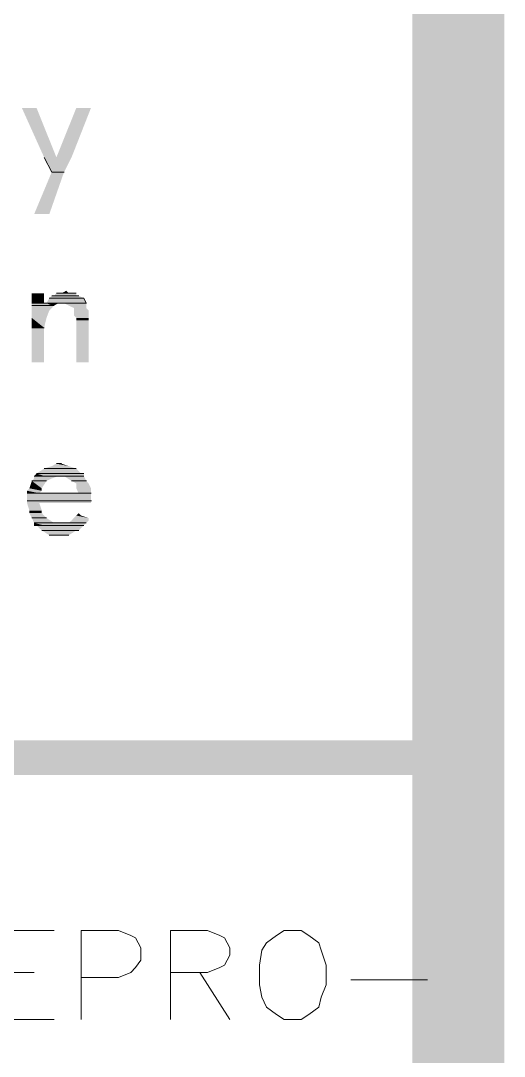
# Model space of a CAD drawing. Header units: inches. Extents: x 0.9 to 46, y 0.8 to 32.4.
# Drawn here: x 45.722 to 46.048, y 23.701 to 24.4 of the extents above; entities that cross this region are included whole.
import ezdxf

# ---------------------------------------------------------------- set-up
doc = ezdxf.new("R2010")
doc.units = ezdxf.units.IN
doc.header["$MEASUREMENT"] = 0
doc.layers.add('PDF_Geometry', color=7, linetype='Continuous')
doc.layers.add('PDF_Solid Fills', color=7, linetype='Continuous')

msp = doc.modelspace()

# ---------------------------------------------------------------- linework, layer by layer
at = {"layer": 'PDF_Geometry', "lineweight": 20}
for points in [[(45.73747, 24.30787), (45.74257, 24.29788), (45.74257, 24.29788)], [(45.74257, 24.29788), (45.75091, 24.29788)], [(45.74257, 24.29788), (45.75091, 24.29788)], [(45.74927, 24.21624), (45.74576, 24.21624), (45.75916, 24.21624)], [(45.74927, 24.21624), (45.75916, 24.21624)], [(45.72917, 24.20957), (45.73918, 24.20957)], [(45.72917, 24.20957), (45.73906, 24.20957)], [(45.72917, 24.20957), (45.73918, 24.20957)], [(45.72917, 24.20957), (45.73918, 24.20957)], [(45.73906, 24.20957), (45.73747, 24.20957), (45.74927, 24.20957)], [(45.73747, 24.20957), (45.74913, 24.20957)], [(45.73747, 24.20957), (45.74913, 24.20957)], [(45.73747, 24.20957), (45.74736, 24.20957)], [(45.73747, 24.20957), (45.74927, 24.20957), (45.74736, 24.20957)], [(45.73906, 24.20957), (45.75087, 24.20957), (45.74927, 24.20957)], [(45.73906, 24.20957), (45.74739, 24.20957)], [(45.73906, 24.20957), (45.74739, 24.20957)], [(45.74097, 24.21289), (45.7643, 24.21289)], [(45.74097, 24.21289), (45.7643, 24.21289)], [(45.74097, 24.21289), (45.7643, 24.21289)], [(45.74097, 24.21289), (45.7643, 24.21289)], [(45.74416, 24.21455), (45.74257, 24.21455), (45.76076, 24.21455)], [(45.74416, 24.21455), (45.76076, 24.21455)], [(45.75087, 24.20957), (45.74927, 24.20957), (45.76586, 24.20957)], [(45.74927, 24.20957), (45.76586, 24.20957)], [(45.74927, 24.20957), (45.76593, 24.20957)], [(45.75087, 24.20957), (45.76586, 24.20957)], [(45.76426, 24.21289), (45.76586, 24.20957), (45.76586, 24.20957)], [(45.72917, 24.20788), (45.74417, 24.20788)], [(45.72917, 24.20788), (45.74416, 24.20788)], [(45.74257, 24.20788), (45.74424, 24.20788)], [(45.72917, 24.19288), (45.73751, 24.19288)], [(45.72917, 24.19288), (45.73751, 24.19288)], [(45.73747, 24.0979), (45.75913, 24.0979)], [(45.73747, 24.0979), (45.75913, 24.0979)], [(45.74736, 24.10122), (45.74576, 24.10122), (45.74927, 24.10122)], [(45.73076, 24.09289), (45.74243, 24.09289)], [(45.73076, 24.09289), (45.74257, 24.09289)], [(45.73076, 24.09289), (45.74743, 24.09289)], [(45.73076, 24.09289), (45.74736, 24.09289)], [(45.73236, 24.09455), (45.76402, 24.09455)], [(45.73236, 24.09455), (45.76426, 24.09455)], [(45.73236, 24.09455), (45.76402, 24.09455)], [(45.73236, 24.09455), (45.76402, 24.09455)], [(45.73747, 24.09289), (45.76426, 24.09289)], [(45.73747, 24.09289), (45.76412, 24.09289)], [(45.74257, 24.09289), (45.76426, 24.09289)], [(45.74257, 24.09289), (45.76423, 24.09289)], [(45.74736, 24.09289), (45.76426, 24.09289)], [(45.74736, 24.09289), (45.76402, 24.09289)], [(45.72917, 24.08954), (45.73918, 24.08954)], [(45.72917, 24.08954), (45.73918, 24.08954)], [(45.75597, 24.08954), (45.76597, 24.08954)], [(45.75597, 24.08954), (45.76597, 24.08954)], [(45.72598, 24.08124), (45.73764, 24.08124)], [(45.72598, 24.08124), (45.73747, 24.08124)], [(45.72598, 24.07624), (45.76931, 24.07624)], [(45.72598, 24.07624), (45.76931, 24.07624)], [(45.73427, 24.08124), (45.76905, 24.08124)], [(45.73427, 24.08124), (45.76928, 24.08124)], [(45.72917, 24.06456), (45.73918, 24.06456)], [(45.72917, 24.06456), (45.73918, 24.06456)], [(45.73076, 24.06124), (45.74743, 24.06124)], [(45.73076, 24.06124), (45.74736, 24.06124)], [(45.73076, 24.05955), (45.73427, 24.05955)], [(45.73076, 24.05955), (45.73747, 24.05955), (45.73427, 24.05955)], [(45.73236, 24.05955), (45.73402, 24.05955)], [(45.73427, 24.05955), (45.73236, 24.05955), (45.76426, 24.05955)], [(45.73747, 24.05955), (45.73427, 24.05955), (45.76426, 24.05955)], [(45.73427, 24.05955), (45.76427, 24.05955)], [(45.73587, 24.05623), (45.7592, 24.05623)], [(45.73587, 24.05623), (45.76076, 24.05623), (45.75916, 24.05623)], [(45.73747, 24.05955), (45.76412, 24.05955)], [(45.75406, 24.06124), (45.74736, 24.06124), (45.76586, 24.06124)], [(45.75406, 24.06124), (45.76572, 24.06124)], [(45.74097, 24.05288), (45.74764, 24.05288)], [(45.74097, 24.05288), (45.75406, 24.05288), (45.74736, 24.05288)]]:
    msp.add_lwpolyline(points, close=True, dxfattribs=at)
at = {"layer": 'PDF_Geometry', "lineweight": 9}
for points in [[(45.74416, 23.72623), (45.70747, 23.72623), (45.70747, 23.78621), (45.74416, 23.78621)], [(45.76235, 23.72623), (45.76235, 23.78621), (45.78756, 23.78621), (45.79585, 23.7829), (45.79904, 23.78124), (45.80255, 23.77457), (45.80255, 23.76624), (45.79904, 23.76123), (45.79585, 23.75791), (45.78756, 23.75456), (45.76235, 23.75456)], [(45.82265, 23.72623), (45.82265, 23.78621), (45.84754, 23.78621), (45.85583, 23.7829), (45.85903, 23.78124), (45.86254, 23.77457), (45.86254, 23.76956), (45.85903, 23.76289), (45.85583, 23.76123), (45.84754, 23.75791), (45.82265, 23.75791)], [(45.70747, 23.75791), (45.73076, 23.75791)], [(45.84243, 23.75791), (45.86254, 23.72623)], [(45.94421, 23.7529), (45.9959, 23.7529)]]:
    msp.add_lwpolyline(points, dxfattribs=at)
msp.add_lwpolyline([(45.89923, 23.78621), (45.89412, 23.7829), (45.88742, 23.77788), (45.88423, 23.77291), (45.88264, 23.76289), (45.88264, 23.74959), (45.88423, 23.74123), (45.88742, 23.73456), (45.89412, 23.72958), (45.89923, 23.72623), (45.91071, 23.72623), (45.91582, 23.72958), (45.92252, 23.73456), (45.92411, 23.74123), (45.92762, 23.74959), (45.92762, 23.76289), (45.92411, 23.77291), (45.92252, 23.77788), (45.91582, 23.7829), (45.91071, 23.78621)], close=True, dxfattribs=at)
at = {"layer": 'PDF_Solid Fills', "lineweight": 9, "transparency": 33554559}
for points in [[(46.04759, 32.3527), (45.98569, 32.28953), (46.04759, 0.75498)], [(45.98569, 32.28953), (46.04759, 0.75498), (45.98569, 0.81832)], [(42.05427, 23.91457), (42.05427, 23.89121), (46.01568, 23.91457)], [(42.05427, 23.89121), (46.01568, 23.91457), (46.01568, 23.89121)]]:
    msp.add_solid(points, dxfattribs=at)
at = {"layer": 'PDF_Solid Fills', "lineweight": 20, "transparency": 33554559}
for points in [[(45.72247, 24.34121), (45.73747, 24.30787), (45.74576, 24.30787)], [(45.72247, 24.34121), (45.73236, 24.34121), (45.74576, 24.30787)], [(45.75916, 24.34121), (45.74576, 24.30787), (45.75597, 24.30787)], [(45.75916, 24.34121), (45.76905, 24.34121), (45.75597, 24.30787)], [(45.73747, 24.30787), (45.74576, 24.30787), (45.74257, 24.29788)], [(45.74576, 24.30787), (45.74257, 24.29788), (45.75087, 24.29788)], [(45.74576, 24.30787), (45.75597, 24.30787), (45.75087, 24.29788)], [(45.74257, 24.29788), (45.73076, 24.26955), (45.74097, 24.26955)], [(45.74257, 24.29788), (45.75087, 24.29788), (45.74097, 24.26955)], [(45.72917, 24.21624), (45.72917, 24.20957), (45.73747, 24.20957)], [(45.72917, 24.21624), (45.73747, 24.21624), (45.73747, 24.20957)], [(45.74576, 24.21624), (45.74416, 24.21455), (45.75916, 24.21455)], [(45.74576, 24.21624), (45.75916, 24.21624), (45.75916, 24.21455)], [(45.75246, 24.2179), (45.74927, 24.21624), (45.75406, 24.21624)], [(45.72917, 24.20957), (45.72917, 24.20788), (45.74257, 24.20788)], [(45.72917, 24.20957), (45.73906, 24.20957), (45.74257, 24.20788)], [(45.74097, 24.21289), (45.73906, 24.20957), (45.75087, 24.20957)], [(45.73906, 24.20957), (45.74257, 24.20788), (45.74416, 24.20788)], [(45.73906, 24.20957), (45.74736, 24.20957), (45.74416, 24.20788)], [(45.74257, 24.21455), (45.74097, 24.21289), (45.76426, 24.21289)], [(45.74097, 24.21289), (45.76426, 24.21289), (45.75087, 24.20957)], [(45.74257, 24.21455), (45.76076, 24.21455), (45.76426, 24.21289)], [(45.76426, 24.21289), (45.75087, 24.20957), (45.76586, 24.20957)], [(45.75087, 24.20957), (45.75406, 24.20788), (45.76586, 24.20788)], [(45.75087, 24.20957), (45.76586, 24.20957), (45.76586, 24.20788)], [(45.72917, 24.20788), (45.72917, 24.20456), (45.74097, 24.20456)], [(45.72917, 24.20788), (45.74416, 24.20788), (45.74097, 24.20456)], [(45.72917, 24.20456), (45.72917, 24.19955), (45.73906, 24.19955)], [(45.72917, 24.20456), (45.74097, 24.20456), (45.73906, 24.19955)], [(45.75406, 24.20788), (45.75757, 24.20622), (45.76586, 24.20622)], [(45.75406, 24.20788), (45.76586, 24.20788), (45.76586, 24.20622)], [(45.75757, 24.20622), (45.75757, 24.20456), (45.76746, 24.20456)], [(45.75757, 24.20622), (45.76586, 24.20622), (45.76746, 24.20456)], [(45.75757, 24.20456), (45.75757, 24.20121), (45.76746, 24.20121)], [(45.75757, 24.20456), (45.76746, 24.20456), (45.76746, 24.20121)], [(45.72917, 24.19955), (45.72917, 24.19288), (45.73747, 24.19288)], [(45.72917, 24.19955), (45.73906, 24.19955), (45.73747, 24.19288)], [(45.75757, 24.20121), (45.75916, 24.19955), (45.76746, 24.19955)], [(45.75757, 24.20121), (45.76746, 24.20121), (45.76746, 24.19955)], [(45.75916, 24.19955), (45.75916, 24.19789), (45.76746, 24.19789)], [(45.75916, 24.19955), (45.76746, 24.19955), (45.76746, 24.19789)], [(45.75916, 24.19789), (45.75916, 24.16956), (45.76746, 24.16956)], [(45.75916, 24.19789), (45.76746, 24.19789), (45.76746, 24.16956)], [(45.72917, 24.19288), (45.72917, 24.16956), (45.73747, 24.16956)], [(45.72917, 24.19288), (45.73747, 24.19288), (45.73747, 24.16956)], [(45.73747, 24.0979), (45.73236, 24.09455), (45.76235, 24.09455)], [(45.74257, 24.09956), (45.73747, 24.0979), (45.75916, 24.0979)], [(45.73747, 24.0979), (45.75916, 24.0979), (45.76235, 24.09455)], [(45.74576, 24.10122), (45.74257, 24.09956), (45.75406, 24.09956)], [(45.74257, 24.09956), (45.75406, 24.09956), (45.75916, 24.0979)], [(45.74576, 24.10122), (45.74927, 24.10122), (45.75406, 24.09956)], [(45.73076, 24.09123), (45.72917, 24.08954), (45.73906, 24.08954)], [(45.73236, 24.09455), (45.73076, 24.09289), (45.73747, 24.09289)], [(45.73076, 24.09289), (45.73076, 24.09123), (45.74257, 24.09123)], [(45.73076, 24.09289), (45.74736, 24.09289), (45.74257, 24.09123)], [(45.73076, 24.09123), (45.74257, 24.09123), (45.73906, 24.08954)], [(45.73236, 24.09455), (45.73747, 24.09289), (45.76426, 24.09289)], [(45.73236, 24.09455), (45.76426, 24.09455), (45.76426, 24.09289)], [(45.75087, 24.09289), (45.75597, 24.08954), (45.76586, 24.08954)], [(45.75087, 24.09289), (45.76426, 24.09289), (45.76586, 24.08954)], [(45.72757, 24.08456), (45.72598, 24.0829), (45.73587, 24.0829)], [(45.72598, 24.0829), (45.72598, 24.08124), (45.73427, 24.08124)], [(45.72598, 24.0829), (45.73587, 24.0829), (45.73427, 24.08124)], [(45.72917, 24.08954), (45.72757, 24.08456), (45.73587, 24.08456)], [(45.72757, 24.08456), (45.73587, 24.08456), (45.73587, 24.0829)], [(45.72917, 24.08954), (45.73906, 24.08954), (45.73587, 24.08456)], [(45.75597, 24.08954), (45.75916, 24.08788), (45.76746, 24.08788)], [(45.75597, 24.08954), (45.76586, 24.08954), (45.76746, 24.08788)], [(45.75916, 24.08788), (45.75916, 24.08456), (45.76905, 24.08456)], [(45.75916, 24.08788), (45.76746, 24.08788), (45.76905, 24.08456)], [(45.75916, 24.08456), (45.76076, 24.08124), (45.76905, 24.08124)], [(45.75916, 24.08456), (45.76905, 24.08456), (45.76905, 24.08124)], [(45.72598, 24.08124), (45.72598, 24.0779), (45.76905, 24.0779)], [(45.72598, 24.08124), (45.73747, 24.08124), (45.76905, 24.0779)], [(45.72598, 24.0779), (45.72598, 24.07624), (45.76905, 24.07624)], [(45.72598, 24.0779), (45.76905, 24.0779), (45.76905, 24.07624)], [(45.72598, 24.07624), (45.72598, 24.07458), (45.76905, 24.07458)], [(45.72598, 24.07624), (45.76905, 24.07624), (45.76905, 24.07458)], [(45.73747, 24.08124), (45.76905, 24.08124), (45.76905, 24.0779)], [(45.72598, 24.07458), (45.72757, 24.06957), (45.73587, 24.06957)], [(45.72598, 24.07458), (45.73427, 24.07458), (45.73587, 24.06957)], [(45.72757, 24.06957), (45.72757, 24.06791), (45.73587, 24.06791)], [(45.72757, 24.06957), (45.73587, 24.06957), (45.73587, 24.06791)], [(45.72757, 24.06791), (45.72917, 24.06456), (45.73906, 24.06456)], [(45.72757, 24.06791), (45.73587, 24.06791), (45.73906, 24.06456)], [(45.72917, 24.06456), (45.73076, 24.06124), (45.74416, 24.06124)], [(45.72917, 24.06456), (45.73906, 24.06456), (45.74416, 24.06124)], [(45.75597, 24.0629), (45.75406, 24.06124), (45.76586, 24.06124)], [(45.75757, 24.06456), (45.75597, 24.0629), (45.76746, 24.0629)], [(45.75597, 24.0629), (45.76746, 24.0629), (45.76586, 24.06124)], [(45.75916, 24.06622), (45.75757, 24.06456), (45.76746, 24.06456)], [(45.75757, 24.06456), (45.76746, 24.06456), (45.76746, 24.0629)], [(45.76076, 24.06791), (45.75916, 24.06622), (45.76235, 24.06622)], [(45.75916, 24.06622), (45.76235, 24.06622), (45.76746, 24.06456)], [(45.73076, 24.06124), (45.73076, 24.05955), (45.73747, 24.05955)], [(45.73076, 24.06124), (45.74736, 24.06124), (45.73747, 24.05955)], [(45.73236, 24.05955), (45.73587, 24.05623), (45.76076, 24.05623)], [(45.73236, 24.05955), (45.76426, 24.05955), (45.76076, 24.05623)], [(45.73587, 24.05623), (45.74097, 24.05288), (45.75406, 24.05288)], [(45.73587, 24.05623), (45.75916, 24.05623), (45.75406, 24.05288)], [(45.74736, 24.06124), (45.73747, 24.05955), (45.76426, 24.05955)], [(45.74736, 24.06124), (45.76586, 24.06124), (45.76426, 24.05955)]]:
    msp.add_solid(points, dxfattribs=at)

doc.saveas('drawing.dxf')
